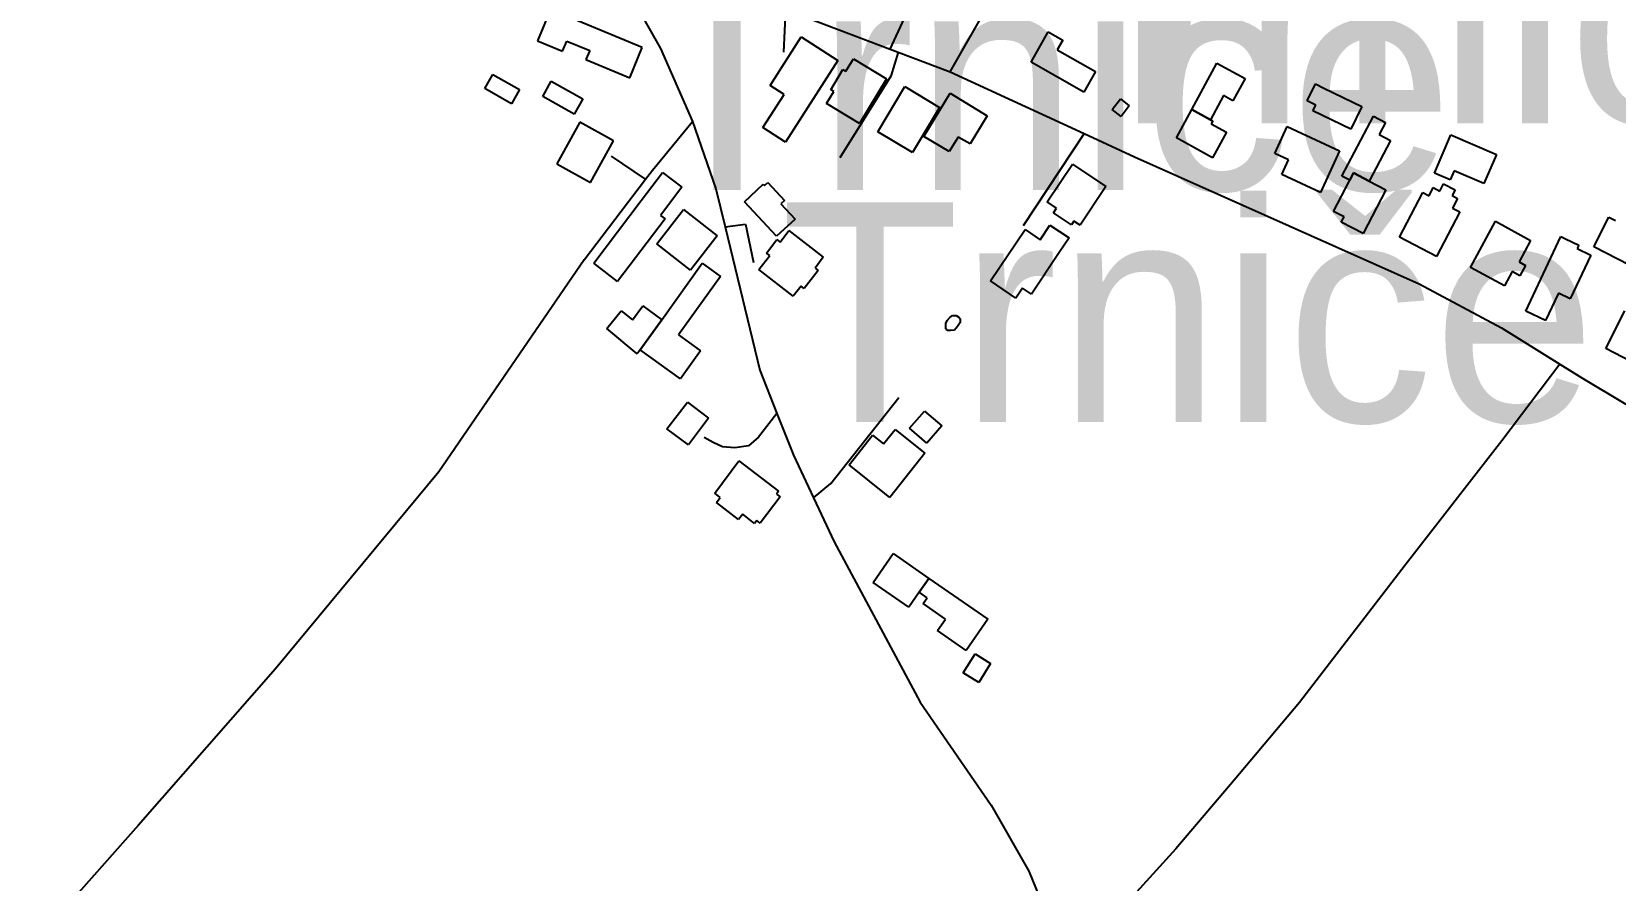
# Model space of a CAD drawing. Extents: x -8864 to 13231, y -7697 to 8949.
# Drawn here: x 3840.3 to 4287.6, y -3575 to -3335.2 of the extents above; entities that cross this region are included whole.
import ezdxf

# ---------------------------------------------------------------- set-up
doc = ezdxf.new("R2010")
doc.units = 0
for name, color, linetype in [('OSM_BUILDING_YES', 9, 'CONTINUOUS'), ('OSM_HIGHWAY_RESIDENTIAL', 8, 'CONTINUOUS'), ('OSM_HIGHWAY_SERVICE', 8, 'CONTINUOUS'), ('OSM_HIGHWAY_TRACK', 8, 'CONTINUOUS'), ('OSM_LABELS', 8, 'CONTINUOUS'), ('OSM_LEISURE_SWIMMING_POOL', 3, 'CONTINUOUS')]:
    doc.layers.add(name, color=color, linetype=linetype)

msp = doc.modelspace()

# ---------------------------------------------------------------- linework, layer by layer
at = {"layer": 'OSM_BUILDING_YES'}
for p, q in [((3986.792169, -3328.987072), (3983.139795, -3337.838189)), ((4012.726322, -3339.728502), (3986.792169, -3328.987072)), ((4048.859557, -3350.414335), (4057.672728, -3336.681761)), ((4057.672728, -3336.681761), (4068.024949, -3343.386815)), ((4122.657421, -3343.787117), (4127.45834, -3335.280705)), ((4127.45834, -3335.280705), (4131.547162, -3337.604679)), ((3983.139795, -3337.838189), (3990.19952, -3340.762615)), ((3990.19952, -3340.762615), (3991.401664, -3337.849308)), ((3991.401664, -3337.849308), (3997.917744, -3340.540225)), ((3997.917744, -3340.540225), (3996.853425, -3343.108828)), ((4009.21943, -3348.223795), (4012.726322, -3339.728502)), ((4131.547162, -3337.604679), (4129.992797, -3340.362313)), ((4129.992797, -3340.362313), (4140.789123, -3346.511393)), ((3996.853425, -3343.108828), (4009.21943, -3348.223795)), ((4068.024949, -3343.386815), (4053.224029, -3366.459763)), ((4066.011167, -3351.61524), (4069.433832, -3345.888701)), ((4069.433832, -3345.888701), (4070.268441, -3346.400198)), ((4070.268441, -3346.400198), (4072.404735, -3342.84196)), ((4072.404735, -3342.84196), (4081.707952, -3348.524021)), ((4137.527254, -3352.260171), (4122.657421, -3343.787117)), ((4167.971362, -3357.208345), (4175.092342, -3344.065104)), ((4175.092342, -3344.065104), (4183.05559, -3348.412826)), ((3968.254647, -3351.226058), (3970.513453, -3347.267518)), ((3970.513453, -3347.267518), (3978.086195, -3351.593001)), ((3984.625246, -3353.572271), (3987.052506, -3349.20231)), ((3987.052506, -3349.20231), (3995.965217, -3354.161604)), ((4052.795239, -3352.960699), (4048.859557, -3350.414335)), ((4081.707952, -3348.524021), (4074.13521, -3361.155765)), ((4079.28835, -3363.468619), (4086.930005, -3350.658964)), ((4086.930005, -3350.658964), (4096.684983, -3356.596773)), ((4140.789123, -3346.511393), (4137.527254, -3352.260171)), ((4183.05559, -3348.412826), (4179.625268, -3354.750937)), ((4200.613019, -3354.773176), (4202.933081, -3349.980675)), ((4202.933081, -3349.980675), (4205.329712, -3351.148221)), ((3975.835046, -3355.55154), (3968.254647, -3351.226058)), ((3978.086195, -3351.593001), (3975.835046, -3355.55154)), ((3993.530301, -3358.531564), (3984.625246, -3353.572271)), ((3995.965217, -3354.161604), (3993.530301, -3358.531564)), ((4046.799832, -3362.301072), (4052.795239, -3352.960699)), ((4064.801366, -3355.507062), (4066.845776, -3352.104498)), ((4066.845776, -3352.104498), (4066.011167, -3351.61524)), ((4092.320511, -3364.869675), (4099.709486, -3352.604875)), ((4099.709486, -3352.604875), (4110.153591, -3358.942986)), ((4145.536443, -3357.208345), (4147.81822, -3354.194962)), ((4147.81822, -3354.194962), (4150.329706, -3356.129754)), ((4176.914701, -3353.272044), (4173.239356, -3360.077174)), ((4179.625268, -3354.750937), (4176.914701, -3353.272044)), ((4203.017307, -3355.951842), (4200.613019, -3354.773176)), ((4205.329712, -3351.148221), (4216.01884, -3356.329905)), ((4074.13521, -3361.155765), (4064.801366, -3355.507062)), ((4096.684983, -3356.596773), (4089.081613, -3369.350831)), ((4110.153591, -3358.942986), (4105.345015, -3366.915662)), ((4148.040272, -3359.132017), (4145.536443, -3357.208345)), ((4150.329706, -3356.129754), (4148.040272, -3359.132017)), ((4163.62986, -3365.247738), (4167.971362, -3357.208345)), ((4173.239356, -3360.077174), (4167.971362, -3357.208345)), ((4167.971362, -3357.208345), (4173.239356, -3360.077174)), ((4202.213326, -3357.597527), (4203.017307, -3355.951842)), ((4212.894797, -3362.79033), (4202.213326, -3357.597527)), ((4216.01884, -3356.329905), (4212.894797, -3362.79033)), ((4217.504292, -3362.456745), (4219.288366, -3359.054181)), ((4219.288366, -3359.054181), (4222.726345, -3360.866658)), ((3995.084666, -3360.755463), (3988.591556, -3372.553245)), ((4004.655877, -3366.026102), (3995.084666, -3360.755463)), ((4053.224029, -3366.459763), (4046.799832, -3362.301072)), ((4089.081613, -3369.350831), (4079.28835, -3363.468619)), ((4173.239356, -3360.077174), (4173.897855, -3360.444117)), ((4173.897855, -3360.444117), (4173.461408, -3361.25584)), ((4173.461408, -3361.25584), (4177.764624, -3363.602053)), ((4177.764624, -3363.602053), (4173.85957, -3370.818604)), ((4191.417, -3369.617699), (4194.946862, -3361.967488)), ((4194.946862, -3361.967488), (4209.747783, -3368.850454)), ((4210.413939, -3376.011407), (4217.504292, -3362.456745)), ((4222.726345, -3360.866658), (4220.949928, -3364.269223)), ((4220.949928, -3364.269223), (4224.112256, -3365.937146)), ((3998.162767, -3377.823884), (4004.655877, -3366.026102)), ((4099.449149, -3369.095082), (4092.320511, -3364.869675)), ((4101.998919, -3365.014229), (4099.449149, -3369.095082)), ((4105.345015, -3366.915662), (4101.998919, -3365.014229)), ((4173.85957, -3370.818604), (4163.62986, -3365.247738)), ((4224.112256, -3365.937146), (4218.093879, -3377.423582)), ((4236.585458, -3375.144086), (4241.171982, -3364.369298)), ((4241.171982, -3364.369298), (4254.03569, -3369.895686)), ((3988.591556, -3372.553245), (3998.162767, -3377.823884)), ((4127.175032, -3383.305794), (4134.288356, -3372.608842)), ((4134.288356, -3372.608842), (4143.706428, -3378.924714)), ((4195.299083, -3371.407937), (4191.417, -3369.617699)), ((4193.384841, -3375.566627), (4195.299083, -3371.407937)), ((4209.747783, -3368.850454), (4204.311335, -3380.637116)), ((4254.03569, -3369.895686), (4250.536455, -3378.090752)), ((4012.450671, -3382.927731), (4018.446077, -3374.999533)), ((4018.446077, -3374.999533), (4023.928467, -3379.180462)), ((4204.311335, -3380.637116), (4193.384841, -3375.566627)), ((4208.017308, -3385.974472), (4212.63446, -3377.178954)), ((4212.63446, -3377.178954), (4210.413939, -3376.011407)), ((4213.706435, -3375.110728), (4212.63446, -3377.178954)), ((4212.63446, -3377.178954), (4213.706435, -3375.110728)), ((4218.093879, -3377.423582), (4213.706435, -3375.110728)), ((4213.706435, -3375.110728), (4218.093879, -3377.423582)), ((4218.093879, -3377.423582), (4222.833542, -3379.925468)), ((4241.0265, -3377.056639), (4236.585458, -3375.144086)), ((4242.121446, -3374.488036), (4241.0265, -3377.056639)), ((4250.536455, -3378.090752), (4242.121446, -3374.488036)), ((4023.928467, -3379.180462), (4017.93306, -3387.108661)), ((4041.646692, -3383.239077), (4046.914687, -3378.335381)), ((4046.914687, -3378.335381), (4047.25925, -3378.702324)), ((4047.25925, -3378.702324), (4048.216371, -3377.801645)), ((4048.216371, -3377.801645), (4052.902436, -3382.883253)), ((4143.706428, -3378.924714), (4136.416994, -3389.888534)), ((4222.833542, -3379.925468), (4216.363404, -3392.268105)), ((4226.65437, -3393.24662), (4233.231706, -3380.625996)), ((4233.231706, -3380.625996), (4235.015779, -3381.560034)), ((4235.015779, -3381.560034), (4236.202609, -3379.269418)), ((4236.202609, -3379.269418), (4238.032625, -3380.236814)), ((4238.032625, -3380.236814), (4239.104601, -3378.190827)), ((4239.104601, -3378.190827), (4242.366469, -3379.903229)), ((4242.366469, -3379.903229), (4241.524203, -3381.515556)), ((4241.524203, -3381.515556), (4243.063253, -3382.30504)), ((3999.050975, -3400.641083), (4012.450671, -3382.927731)), ((4016.8228, -3395.192532), (4024.387885, -3385.451856)), ((4024.387885, -3385.451856), (4033.890183, -3392.901916)), ((4050.666601, -3392.990872), (4041.646692, -3383.239077)), ((4052.902436, -3382.883253), (4051.922344, -3383.806171)), ((4051.922344, -3383.806171), (4055.903968, -3388.176132)), ((4129.786059, -3385.062674), (4127.175032, -3383.305794)), ((4128.89785, -3386.430371), (4129.786059, -3385.062674)), ((4133.982078, -3389.766219), (4128.89785, -3386.430371)), ((4211.011183, -3387.55344), (4208.017308, -3385.974472)), ((4243.706439, -3386.119026), (4237.129103, -3398.750769)), ((4243.063253, -3382.30504), (4241.646714, -3385.040435)), ((4241.646714, -3385.040435), (4243.706439, -3386.119026)), ((4019.19646, -3388.064937), (4005.796765, -3405.789408)), ((4017.93306, -3387.108661), (4019.19646, -3388.064937)), ((4055.903968, -3388.176132), (4050.666601, -3392.990872)), ((4111.148997, -3405.578138), (4120.949917, -3391.133917)), ((4120.949917, -3391.133917), (4125.138279, -3393.991626)), ((4125.138279, -3393.991626), (4127.917758, -3389.832936)), ((4127.917758, -3389.832936), (4133.315921, -3393.491249)), ((4134.663548, -3388.709867), (4133.982078, -3389.766219)), ((4136.416994, -3389.888534), (4134.663548, -3388.709867)), ((4210.237829, -3389.043452), (4211.011183, -3387.55344)), ((4216.363404, -3392.268105), (4210.237829, -3389.043452)), ((4246.746255, -3401.80863), (4253.775353, -3388.787704)), ((4253.775353, -3388.787704), (4263.714098, -3394.202897)), ((4281.547178, -3396.026494), (4285.819767, -3387.597918)), ((4285.819767, -3387.597918), (4287.672753, -3388.576434)), ((4026.340412, -3402.631472), (4016.8228, -3395.192532)), ((4033.890183, -3392.901916), (4026.340412, -3402.631472)), ((4047.825866, -3397.750015), (4050.750828, -3393.891551)), ((4050.750828, -3393.891551), (4051.715606, -3394.636557)), ((4051.715606, -3394.636557), (4054.188807, -3391.411904)), ((4054.188807, -3391.411904), (4063.897843, -3398.884203)), ((4133.315921, -3393.491249), (4130.536442, -3397.63882)), ((4237.129103, -3398.750769), (4226.65437, -3393.24662)), ((4263.714098, -3394.202897), (4260.444572, -3400.26302)), ((4262.351158, -3414.173506), (4272.213333, -3393.113187)), ((4272.213333, -3393.113187), (4273.537989, -3393.758117)), ((4273.537989, -3393.758117), (4277.305217, -3395.548355)), ((4277.305217, -3395.548355), (4276.861113, -3396.504632)), ((4045.727857, -3402.442441), (4048.760016, -3398.483902)), ((4048.760016, -3398.483902), (4047.825866, -3397.750015)), ((4063.897843, -3398.884203), (4061.577782, -3401.997661)), ((4130.536442, -3397.63882), (4122.680392, -3409.347646)), ((4280.704911, -3398.328229), (4274.9239, -3410.670865)), ((4276.861113, -3396.504632), (4280.704911, -3398.328229)), ((4291.64672, -3401.174819), (4281.547178, -3396.026494)), ((4005.796765, -3405.789408), (3999.050975, -3400.641083)), ((4018.254653, -3416.597555), (4029.694164, -3400.641083)), ((4034.83199, -3404.354994), (4023.001973, -3420.87856)), ((4029.694164, -3400.641083), (4034.83199, -3404.354994)), ((4055.421579, -3409.970337), (4045.727857, -3402.442441)), ((4062.420048, -3402.653711), (4058.446082, -3407.735319)), ((4061.577782, -3401.997661), (4062.420048, -3402.653711)), ((4256.325123, -3407.023672), (4246.746255, -3401.80863)), ((4258.499702, -3402.987296), (4256.325123, -3407.023672)), ((4260.697252, -3404.177082), (4258.499702, -3402.987296)), ((4260.444572, -3400.26302), (4262.282245, -3401.263775)), ((4262.282245, -3401.263775), (4260.697252, -3404.177082)), ((4057.6421, -3407.090389), (4055.421579, -3409.970337)), ((4058.446082, -3407.735319), (4057.6421, -3407.090389)), ((4118.277635, -3410.459595), (4111.148997, -3405.578138)), ((4120.176563, -3407.646363), (4118.277635, -3410.459595)), ((4122.680392, -3409.347646), (4120.176563, -3407.646363)), ((4009.985127, -3416.630914), (4012.871804, -3412.705733)), ((4012.871804, -3412.705733), (4018.254653, -3416.597555)), ((4271.554834, -3409.091898), (4267.940745, -3416.808825)), ((4274.9239, -3410.670865), (4271.554834, -3409.091898)), ((4002.70335, -3419.088321), (4006.776857, -3414.095669)), ((4006.776857, -3414.095669), (4009.985127, -3416.630914)), ((4012.159706, -3425.103967), (4018.254653, -3416.597555)), ((4018.254653, -3416.597555), (4012.159706, -3425.103967)), ((4267.940745, -3416.808825), (4262.351158, -3414.173506)), ((4284.923901, -3424.737024), (4290.368006, -3414.07343)), ((4011.34041, -3426.193677), (4002.70335, -3419.088321)), ((4023.001973, -3420.87856), (4029.234746, -3425.370835)), ((4012.159706, -3425.103967), (4011.34041, -3426.193677)), ((4023.530304, -3433.321272), (4012.159706, -3425.103967)), ((4029.234746, -3425.370835), (4023.530304, -3433.321272)), ((4294.609967, -3429.707437), (4284.923901, -3424.737024)), ((4019.732448, -3447.38743), (4025.551744, -3439.837295)), ((4025.551744, -3439.837295), (4031.432296, -3444.407406)), ((4031.432296, -3444.407406), (4025.781453, -3451.968661)), ((4088.292945, -3447.242877), (4092.465993, -3442.372539)), ((4092.465993, -3442.372539), (4097.343482, -3446.597946)), ((4025.781453, -3451.968661), (4019.732448, -3447.38743)), ((4071.15665, -3457.572886), (4077.787584, -3449.211027)), ((4077.787584, -3449.211027), (4080.888657, -3451.690674)), ((4080.888657, -3451.690674), (4084.181153, -3447.554223)), ((4084.181153, -3447.554223), (4092.580848, -3454.270396)), ((4093.170434, -3451.457165), (4088.292945, -3447.242877)), ((4097.343482, -3446.597946), (4093.170434, -3451.457165)), ((4033.21637, -3465.612279), (4040.046386, -3456.449817)), ((4040.046386, -3456.449817), (4051.263845, -3465.011826)), ((4082.64976, -3466.779825), (4071.15665, -3457.572886)), ((4092.580848, -3454.270396), (4082.64976, -3466.779825)), ((4034.793705, -3466.790945), (4033.21637, -3465.612279)), ((4033.691102, -3468.258718), (4034.793705, -3466.790945)), ((4051.692635, -3466.646392), (4046.103048, -3474.040854)), ((4051.263845, -3465.011826), (4050.64363, -3465.834669)), ((4050.64363, -3465.834669), (4051.692635, -3466.646392)), ((4039.954502, -3473.006741), (4033.691102, -3468.258718)), ((4041.118361, -3471.550088), (4039.954502, -3473.006741)), ((4044.472114, -3474.12981), (4041.118361, -3471.550088)), ((4045.107642, -3473.273609), (4044.472114, -3474.12981)), ((4046.103048, -3474.040854), (4045.107642, -3473.273609)), ((4077.994323, -3490.820169), (4083.606881, -3482.658461)), ((4083.606881, -3482.658461), (4093.668137, -3489.641502)), ((4088.055579, -3497.80321), (4077.994323, -3490.820169)), ((4090.942257, -3493.588922), (4088.055579, -3497.80321)), ((4090.942257, -3493.588922), (4093.668137, -3489.641502)), ((4093.668137, -3489.641502), (4090.942257, -3493.588922)), ((4093.23169, -3495.17901), (4090.942257, -3493.588922)), ((4093.668137, -3489.641502), (4110.352672, -3501.194655)), ((4092.106116, -3496.791336), (4093.23169, -3495.17901)), ((4098.369516, -3501.150177), (4092.106116, -3496.791336)), ((4096.11071, -3504.408189), (4098.369516, -3501.150177)), ((4110.352672, -3501.194655), (4104.265382, -3510.056891)), ((4104.265382, -3510.056891), (4096.11071, -3504.408189)), ((4103.453743, -3516.350524), (4106.753897, -3511.002048)), ((4106.753897, -3511.002048), (4111.156654, -3513.737443)), ((4107.8565, -3519.085919), (4103.453743, -3516.350524)), ((4111.156654, -3513.737443), (4107.8565, -3519.085919))]:
    msp.add_line(p, q, dxfattribs=at)
at = {"layer": 'OSM_HIGHWAY_RESIDENTIAL'}
for p, q in [((4004.403197, -3316.1107), (4017.894775, -3339.99537)), ((4053.216372, -3328.987072), (4082.756957, -3340.128804)), ((4017.894775, -3339.99537), (4026.914684, -3360.588671)), ((4082.756957, -3340.128804), (4085.015763, -3340.985005)), ((4085.015763, -3340.985005), (4099.709486, -3346.522512)), ((4099.709486, -3346.522512), (4137.634452, -3364.013474)), ((4015.681911, -3374.321244), (4026.914684, -3360.588671)), ((4026.914684, -3360.588671), (4033.537962, -3379.636361)), ((4137.634452, -3364.013474), (4151.792187, -3370.540616)), ((4151.792187, -3370.540616), (4232.243957, -3406.467697)), ((3996.317438, -3399.662568), (4013.6911, -3376.923205)), ((4013.6911, -3376.923205), (4015.681911, -3374.321244)), ((4033.537962, -3379.636361), (4036.141332, -3390.344433)), ((4036.141332, -3390.344433), (4046.011164, -3430.830506)), ((4232.243957, -3406.467697), (4255.521141, -3418.921529)), ((4255.521141, -3418.921529), (4271.998938, -3429.129223)), ((4046.011164, -3430.830506), (4050.812084, -3443.061948)), ((4271.998938, -3429.129223), (4278.193426, -3432.965448)), ((4278.193426, -3432.965448), (4290.567087, -3440.426628)), ((4050.812084, -3443.061948), (4055.44455, -3454.84861)), ((4055.44455, -3454.84861), (4061.110707, -3466.879901)), ((4061.110707, -3466.879901), (4066.968288, -3479.311494)), ((4066.968288, -3479.311494), (4091.225564, -3524.667904))]:
    msp.add_line(p, q, dxfattribs=at)
at = {"layer": 'OSM_HIGHWAY_SERVICE'}
for p, q in [((4099.709486, -3346.522512), (4111.325107, -3326.318394)), ((4053.216372, -3328.987072), (4052.611471, -3340.962766)), ((4082.756957, -3340.128804), (4086.81515, -3331.422241)), ((4085.015763, -3340.985005), (4082.979009, -3347.756776)), ((4082.979009, -3347.756776), (4068.606879, -3370.885321)), ((4137.634452, -3364.013474), (4120.375644, -3390.066446)), ((4013.6911, -3376.923205), (4004.073947, -3370.384944)), ((4036.141332, -3390.344433), (4041.914686, -3389.588307)), ((4041.914686, -3389.588307), (4044.165835, -3400.429813)), ((4066.064765, -3462.843525), (4085.260786, -3438.536314)), ((4050.812084, -3443.061948), (4045.551746, -3449.767002)), ((4032.787579, -3451.312611), (4030.230152, -3449.833719)), ((4035.41392, -3452.469038), (4032.787579, -3451.312611)), ((4038.89784, -3452.780384), (4035.41392, -3452.469038)), ((4042.772267, -3452.235529), (4038.89784, -3452.780384)), ((4045.551746, -3449.767002), (4042.772267, -3452.235529)), ((4061.110707, -3466.879901), (4066.064765, -3462.843525))]:
    msp.add_line(p, q, dxfattribs=at)
at = {"layer": 'OSM_HIGHWAY_TRACK'}
for p, q in [((3996.317438, -3399.662568), (3955.283742, -3459.563275)), ((4271.998938, -3429.129223), (4255.613025, -3450.801115)), ((4255.613025, -3450.801115), (4228.308275, -3485.905353)), ((3955.283742, -3459.563275), (3909.096907, -3515.238574)), ((4228.308275, -3485.905353), (4198.415469, -3524.701263)), ((3909.096907, -3515.238574), (3870.344989, -3559.427438)), ((4091.225564, -3524.667904), (4111.279165, -3553.734258)), ((4198.415469, -3524.701263), (4179.985145, -3546.6845)), ((4179.985145, -3546.6845), (4163.469064, -3566.088014)), ((4111.279165, -3553.734258), (4121.945323, -3572.403886)), ((3870.344989, -3559.427438), (3840.260759, -3593.397488)), ((4163.469064, -3566.088014), (4151.45528, -3579.33133)), ((4121.945323, -3572.403886), (4130.214849, -3592.352256))]:
    msp.add_line(p, q, dxfattribs=at)
at = {"layer": 'OSM_LEISURE_SWIMMING_POOL'}
for p, q in [((4098.492028, -3417.676146), (4098.920818, -3416.775467)), ((4098.53797, -3419.166158), (4098.492028, -3417.676146)), ((4098.920818, -3416.775467), (4099.632916, -3415.930386)), ((4099.632916, -3415.930386), (4100.352671, -3415.430008)), ((4100.352671, -3415.430008), (4101.447618, -3415.38553)), ((4101.447618, -3415.38553), (4102.152059, -3415.84143)), ((4102.542564, -3417.409278), (4101.807495, -3418.543466)), ((4102.152059, -3415.84143), (4102.542564, -3416.352926)), ((4102.542564, -3416.352926), (4102.542564, -3417.409278)), ((4098.897847, -3419.599818), (4098.53797, -3419.166158)), ((4099.816683, -3419.655416), (4098.897847, -3419.599818)), ((4100.942258, -3419.521982), (4099.816683, -3419.655416)), ((4101.807495, -3418.543466), (4100.942258, -3419.521982))]:
    msp.add_line(p, q, dxfattribs=at)

# ---------------------------------------------------------------- texts
at = {"layer": 'OSM_LABELS'}
for s, p in [('Marjeta na Dravskem polju', (4011.928802, -3329.433573)), ('Trniče', (4131.301757, -3361.092841)), ('Trniče', (4011.384318, -3379.942416)), ('Trniče', (4051.752734, -3445.455301))]:
    msp.add_text(s, height=62.042552, dxfattribs=at).set_placement(p)

doc.saveas('drawing.dxf')
